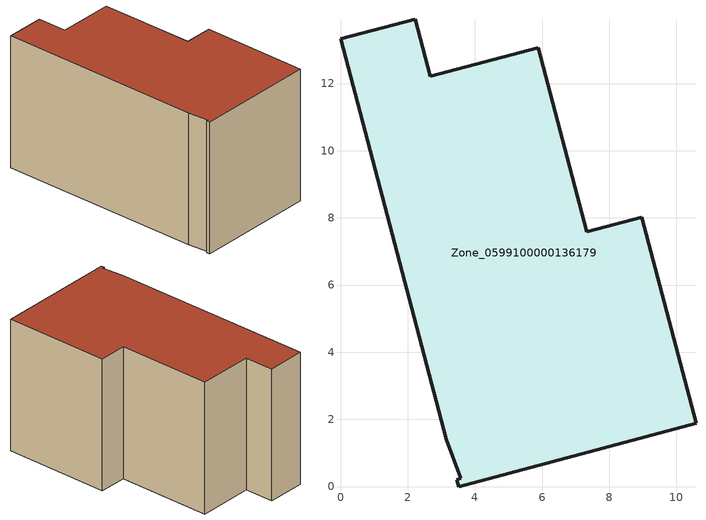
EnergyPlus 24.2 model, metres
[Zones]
Zone_0599100000136179
 floor ground (C_G): 3.15,1.4 0,13.33 2.23,13.91 2.67,12.22 5.89,13.06 7.33,7.59 8.97,8.03 10.58,1.89 3.52,0 3.46,0.21 3.59,0.24 z0
 wall outside (C_F): 3.52,0 10.58,1.89 8.97,8.03 7.33,7.59 5.89,13.06 2.67,12.22 2.23,13.91 0,13.33 3.15,1.4 3.59,0.24 3.46,0.21 3.52,0 z0:8
 roof outside (C_R): 3.59,0.24 3.46,0.21 3.52,0 10.58,1.89 8.97,8.03 7.33,7.59 5.89,13.06 2.67,12.22 2.23,13.91 0,13.33 3.15,1.4 z8
[BUILDING]
Pand.0599100000136179: North Axis=0; Terrain=City; Loads Convergence Tolerance Value=0.04; Temperature Convergence Tolerance Value=0.4; Solar Distribution=FullExterior; Maximum Number of Warmup Days=25; Minimum Number of Warmup Days=1
[Site:Location]
Rotterdam.The.Hague.AP_ZH_NLD Design_Conditions: Latitude=51.96; Longitude=4.45; Time Zone=1; Elevation=-4.5
[SITE:GROUNDTEMPERATURE:BUILDINGSURFACE]
18, 18, 18, 18, 18, 18, 18, 18, 18, 18, 18, 18
[MATERIAL] Thermal Absorptance=0.9; Solar Absorptance=0.7; Visible Absorptance=0.7
Name | Roughness | Thickness | Conductivity | Density | Specific Heat
G.TC.1975-1991 | MediumSmooth | 0.15 | 0.288461 | 540 | 1210
F.TC.1975-1991 | Rough | 0.3 | 0.230769 | 1920 | 840
R.TC.1975-1991 | MediumRough | 0.2 | 0.153846 | 1500 | 1000
[CONSTRUCTION]
C_G: G.TC.1975-1991
C_F: F.TC.1975-1991
C_R: R.TC.1975-1991
[ZONE]
Zone_0599100000136179: Type=1; Multiplier=1; Ceiling Height=Autocalculate; Volume=Autocalculate; Floor Area=autocalculate; Part of Total Floor Area=Yes
[ZONEINFILTRATION:DESIGNFLOWRATE]
Infil_Zone_0599100000136179: Zone or ZoneList or Space or SpaceList=Zone_0599100000136179; Schedule=AlwaysOn; Design Flow Rate Calculation Method=Flow/Area; Flow Rate per Floor Area=0.003; Constant Term Coefficient=1; Temperature Term Coefficient=0; Velocity Term Coefficient=0; Velocity Squared Term Coefficient=0
[HVACTEMPLATE:ZONE:IDEALLOADSAIRSYSTEM]
Zone_0599100000136179: Maximum Heating Supply Air Temperature=50; Minimum Cooling Supply Air Temperature=13; Maximum Heating Supply Air Humidity Ratio=0.0156; Minimum Cooling Supply Air Humidity Ratio=0.0077; Heating Limit=NoLimit; Cooling Limit=NoLimit; Dehumidification Control Type=ConstantSensibleHeatRatio; Cooling Sensible Heat Ratio=0.7; Dehumidification Setpoint=60; Humidification Control Type=None; Humidification Setpoint=30; Outdoor Air Method=None; Outdoor Air Flow Rate per Person=0.00944; Outdoor Air Flow Rate per Zone Floor Area=0; Outdoor Air Flow Rate per Zone=0; Demand Controlled Ventilation Type=None; Outdoor Air Economizer Type=NoEconomizer; Heat Recovery Type=None; Sensible Heat Recovery Effectiveness=0.7; Latent Heat Recovery Effectiveness=0.65
[ZONECONTROL:THERMOSTAT]
ThermostatControl_Zone_0599100000136179: Zone or ZoneList=Zone_0599100000136179; Control Type Schedule=DualSetpointControlType; Control 1=Thermostat_Zone_0599100000136179; Temperature Difference Between Cutout And Setpoint=0
[THERMOSTATSETPOINT:DUALSETPOINT]
Thermostat_Zone_0599100000136179: Heating Setpoint Temperature Schedule=HeatingSetpoint_Zone_0599100000136179; Cooling Setpoint Temperature Schedule=CoolingSetpoint_Zone_0599100000136179
[SCHEDULE:COMPACT]
HeatingSetpoint_Zone_0599100000136179: Through: 12/31, For: AllDays, Until: 24:00, 21
CoolingSetpoint_Zone_0599100000136179: Through: 12/31, For: AllDays, Until: 24:00, 24
DualSetpointControlType: Through: 12/31, For: AllDays, Until: 24:00, 4
AlwaysOn: Through: 12/31, For: AllDays, Until: 24:00, 1
